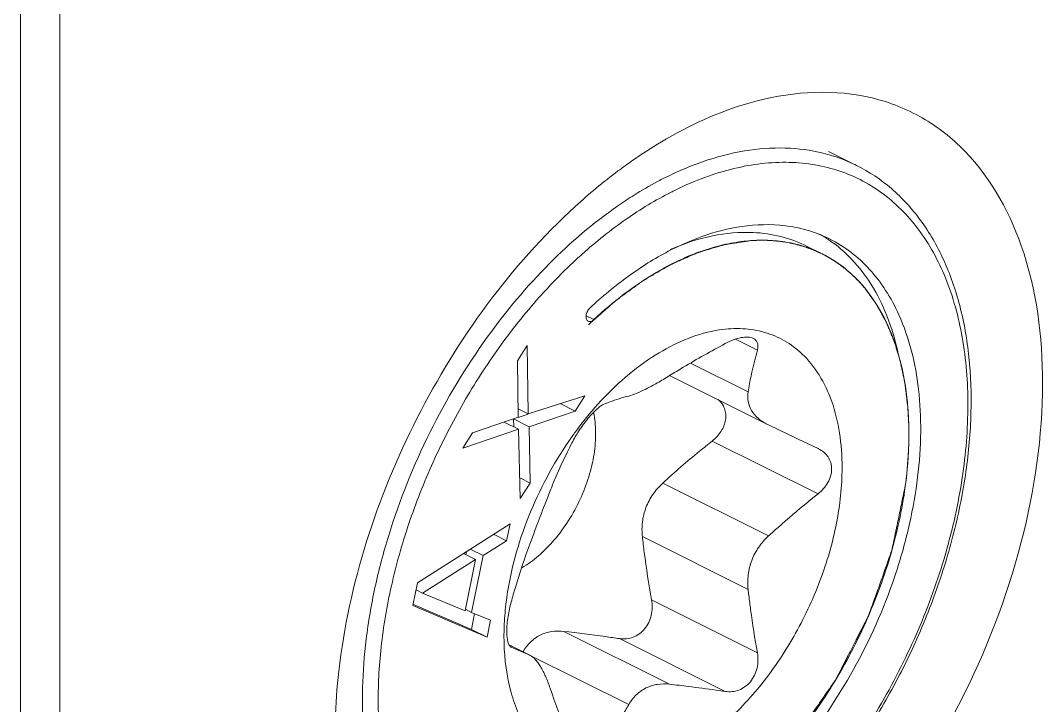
# Model space of a CAD drawing. Header units: millimetres. Extents: x 1177 to 4147, y 93 to 2194.
# Drawn here: x 3561.72 to 3568.16, y 776.01 to 780.33 of the extents above; entities that cross this region are included whole.
import ezdxf

# ---------------------------------------------------------------- set-up
doc = ezdxf.new("R2010")
doc.units = ezdxf.units.MM
doc.header["$LTSCALE"] = 0.1
doc.layers.get('0').update_dxf_attribs({"lineweight": 13})

# ---------------------------------------------------------------- blocks, each defined once
blk = doc.blocks.new('01')
for p, q in [((4016.8879, 674.7706), (4016.8879, 1166.673)), ((4017.2415, 678.2525), (4017.2415, 1164.9588)), ((4024.408, 695.8889), (4024.1544, 696.0157)), ((4023.9533, 695.1537), (4023.9508, 695.1545)), ((4023.9571, 695.164), (4024.0985, 695.0933)), ((4022.0452, 694.5017), (4021.9755, 694.5365)), ((4022.0108, 694.4691), (4021.9967, 694.4554)), ((4023.5157, 694.2262), (4023.3185, 694.3248)), ((4021.4458, 694.2681), (4021.3587, 694.1294)), ((4021.3587, 694.1294), (4021.4458, 694.2681)), ((4021.4458, 694.2681), (4021.4527, 693.6541)), ((4021.4527, 693.6541), (4021.4458, 694.2681)), ((4021.3587, 694.1294), (4021.3651, 693.6232)), ((4021.3651, 693.6232), (4021.3587, 694.1294)), ((4022.9134, 694.1107), (4023.4324, 693.8512)), ((4022.7261, 693.9986), (4023.6068, 693.5583)), ((4021.9638, 693.8165), (4021.4527, 693.6541)), ((4021.4527, 693.6541), (4021.9638, 693.8165)), ((4021.9638, 693.8165), (4021.8768, 693.6778)), ((4021.8768, 693.6778), (4021.9638, 693.8165)), ((4021.4527, 693.6541), (4021.3641, 693.6984)), ((4021.8768, 693.6778), (4021.4643, 693.5368)), ((4021.4643, 693.5368), (4021.8768, 693.6778)), ((4021.8768, 693.6778), (4021.741, 693.7457)), ((4021.3651, 693.6232), (4020.9526, 693.4822)), ((4020.9526, 693.4822), (4021.3651, 693.6232)), ((4021.3657, 693.5154), (4021.2374, 693.5796)), ((4021.4643, 693.5368), (4021.3229, 693.6075)), ((4021.3238, 693.5364), (4021.3229, 693.6075)), ((4021.3655, 693.622), (4021.4534, 693.6521)), ((4021.3657, 693.5154), (4020.8656, 693.3435)), ((4020.8656, 693.3435), (4021.3657, 693.5154)), ((4020.9526, 693.4822), (4020.8656, 693.3435)), ((4020.8656, 693.3435), (4020.9526, 693.4822)), ((4021.3657, 693.5154), (4021.3836, 692.8919)), ((4021.3836, 692.8919), (4021.3657, 693.5154)), ((4021.4643, 693.5368), (4021.4706, 693.0306)), ((4021.4706, 693.0306), (4021.4643, 693.5368)), ((4023.6068, 693.5583), (4023.6158, 693.5539)), ((4023.6158, 693.5539), (4023.8832, 693.4266)), ((4024.0614, 692.9336), (4023.1101, 693.4092)), ((4023.8832, 693.4266), (4024.0614, 693.3416)), ((4024.0614, 693.3416), (4024.0656, 693.3395)), ((4021.4706, 693.0306), (4021.3783, 693.0768)), ((4021.4706, 693.0306), (4021.3836, 692.8919)), ((4021.3836, 692.8919), (4021.4706, 693.0306)), ((4022.6645, 693.0299), (4023.6158, 692.5543)), ((4021.2916, 692.6642), (4020.4592, 692.1328)), ((4020.4592, 692.1328), (4021.2916, 692.6642)), ((4021.2916, 692.6642), (4021.2607, 692.5109)), ((4021.2607, 692.5109), (4021.2916, 692.6642)), ((4021.2607, 692.5109), (4021.1434, 692.5696)), ((4021.2607, 692.5109), (4021.0486, 692.3774)), ((4021.0486, 692.3774), (4021.2607, 692.5109)), ((4022.4812, 692.5493), (4023.4324, 692.0737)), ((4020.9796, 692.3414), (4020.8711, 692.3957)), ((4020.8943, 692.3841), (4020.9004, 692.4144)), ((4021.0486, 692.3774), (4020.933, 692.4352)), ((4021.0486, 692.3774), (4020.9456, 691.8666)), ((4020.9456, 691.8666), (4021.0486, 692.3774)), ((4020.5024, 692.0411), (4020.9796, 692.3414)), ((4020.5024, 692.0411), (4020.9796, 692.3414)), ((4020.9796, 692.3414), (4020.8869, 691.8817)), ((4020.9796, 692.3414), (4020.8869, 691.8817)), ((4020.4592, 692.1328), (4020.418, 691.9284)), ((4020.418, 691.9284), (4020.4592, 692.1328)), ((4020.5024, 692.0411), (4020.4463, 692.0691)), ((4020.8869, 691.8817), (4020.5024, 692.0411)), ((4020.8869, 691.8817), (4020.5024, 692.0411)), ((4021.0856, 691.6425), (4020.418, 691.9284)), ((4020.418, 691.9284), (4021.0856, 691.6425)), ((4020.4216, 691.937), (4020.9442, 691.7133)), ((4023.5157, 691.5032), (4022.5644, 691.9789)), ((4020.9456, 691.8666), (4020.8895, 691.8946)), ((4020.9442, 691.7133), (4020.9728, 691.8553)), ((4021.1165, 691.7958), (4020.9456, 691.8666)), ((4020.9456, 691.8666), (4021.1165, 691.7958)), ((4021.1165, 691.7958), (4021.0856, 691.6425)), ((4021.0856, 691.6425), (4021.1165, 691.7958)), ((4021.0856, 691.6425), (4020.9442, 691.7133)), ((4021.7743, 691.6961), (4022.7256, 691.2204)), ((4021.2833, 691.5735), (4021.4728, 691.4788)), ((4021.2834, 691.5734), (4021.4687, 691.4807)), ((4021.3018, 691.5538), (4021.3004, 691.5544)), ((4023.2272, 691.155), (4022.2759, 691.6306)), ((4021.4728, 691.4788), (4021.4687, 691.4807)), ((4021.4733, 691.4799), (4022.3589, 691.0371))]:
    blk.add_line(p, q)
for centre, radius, start, end in [((4025.0703, 692.0964), 4.6795, 125.91962, 126.8807), ((4024.9973, 692.1971), 4.5551, 124.97288, 125.91918), ((4025.3506, 691.7333), 5.1381, 126.9504, 132.51914), ((4024.3741, 692.4821), 3.7055, 122.04414, 124.78079), ((4024.1118, 692.9478), 3.0296, 116.56538, 116.93563), ((4023.4907, 694.2326), 1.1916, 55.91716, 60.6392), ((4024.5685, 691.5234), 3.3325, 144.93887, 145.53874), ((4027.6865, 688.1601), 5.99, 131.70938, 132.81259), ((4023.9851, 691.6189), 2.7498, 171.93049, 172.78946), ((4029.5672, 692.7293), 6.1697, 186.10007, 186.61048), ((4023.5438, 691.6497), 2.3072, 178.82337, 179.99663), ((4023.4663, 691.6497), 2.2297, 179.99586, 181.46265), ((4015.8845, 678.9437), 13.7245, 65.99091, 66.75163), ((4021.2967, 678.5466), 12.7541, 82.798, 83.56763)]:
    blk.add_arc(centre, radius, start, end)
for points, knots in [([(4023.451, 696.4535), (4023.7844, 696.5482), (4024.3171, 696.595), (4024.9549, 696.3675), (4025.5066, 695.9657), (4025.9853, 695.1239), (4026.0803, 694.3475), (4026.0803, 693.9303)], [0, 0, 0, 0, 0.241229, 0.353155, 0.465495, 0.709646, 1, 1, 1, 1]), ([(4022.3864, 695.9297), (4022.4727, 695.9901), (4022.8052, 696.2057), (4023.1709, 696.374), (4023.451, 696.4535)], [0, 0, 0, 0, 0.265752, 1, 1, 1, 1]), ([(4024.1493, 695.9886), (4024.039, 696.0196), (4023.8043, 696.0569), (4023.4381, 696.0375), (4023.0585, 695.9457), (4022.8103, 695.8416), (4022.6862, 695.7796)], [0, 0, 0, 0, 0.227684, 0.467586, 0.724216, 1, 1, 1, 1]), ([(4024.4079, 695.8889), (4024.3873, 695.8992), (4024.3036, 695.9386), (4024.2162, 695.9699), (4024.1493, 695.9886)], [0, 0, 0, 0, 0.249254, 1, 1, 1, 1]), ([(4024.408, 695.8889), (4024.52, 695.8329), (4024.7342, 695.6896), (4024.9995, 695.3979), (4025.2056, 695.0383), (4025.3495, 694.6211), (4025.43, 694.1563), (4025.4467, 693.654), (4025.3999, 693.125), (4025.2911, 692.5809), (4025.1229, 692.0337), (4024.8992, 691.496), (4024.6253, 690.9798), (4024.3072, 690.497), (4023.9522, 690.0586), (4023.568, 689.6744), (4023.1632, 689.3534), (4022.8757, 689.1807), (4022.7309, 689.1083)], [0, 0, 0, 0, 0.046374, 0.094191, 0.144678, 0.198693, 0.256662, 0.318598, 0.384166, 0.452757, 0.523561, 0.595631, 0.66795, 0.739486, 0.809251, 0.876361, 0.940103, 1, 1, 1, 1]), ([(4022.7569, 689.1624), (4022.9384, 689.2532), (4023.2982, 689.4803), (4023.7923, 689.9156), (4024.2472, 690.4442), (4024.646, 691.0464), (4024.9739, 691.6997), (4025.2187, 692.3797), (4025.3711, 693.0611), (4025.4253, 693.7187), (4025.3789, 694.3286), (4025.2326, 694.8688), (4025.0243, 695.2526), (4024.8124, 695.4977), (4024.6364, 695.6481), (4024.4418, 695.7669), (4024.2308, 695.853), (4024.0055, 695.9053), (4023.6831, 695.93), (4023.2518, 695.8695), (4022.9219, 695.7401), (4022.7569, 695.6576)], [0, 0, 0, 0, 0.063265, 0.131823, 0.204585, 0.280032, 0.356417, 0.431911, 0.504761, 0.573445, 0.636852, 0.694489, 0.746724, 0.771287, 0.795134, 0.818602, 0.84206, 0.865879, 0.890399, 0.942508, 1, 1, 1, 1]), ([(4022.6862, 695.7796), (4022.6628, 695.7679), (4022.5683, 695.7191), (4022.4761, 695.6656), (4022.408, 695.623)], [0, 0, 0, 0, 0.245343, 1, 1, 1, 1]), ([(4022.7394, 695.6488), (4022.5988, 695.5774), (4022.3193, 695.4072), (4022.0642, 695.2027), (4021.9389, 695.0902)], [0, 0, 0, 0, 0.483613, 1, 1, 1, 1]), ([(4019.7509, 691.3363), (4019.8412, 692.1267), (4020.3417, 693.6703), (4021.2935, 694.9857), (4021.878, 695.5204)], [0, 0, 0, 0, 0.501063, 1, 1, 1, 1]), ([(4022.2603, 695.5256), (4022.0394, 695.3723), (4021.6137, 695.0067), (4021.2546, 694.5771), (4021.086, 694.3427)], [0, 0, 0, 0, 0.482181, 1, 1, 1, 1]), ([(4023.4239, 695.3463), (4023.177, 695.3178), (4022.7998, 695.1836), (4022.3435, 694.8958), (4022.1193, 694.7089), (4022.0096, 694.6062)], [0, 0, 0, 0, 0.460924, 0.721374, 1, 1, 1, 1]), ([(4024.1656, 695.2274), (4024.1108, 695.2548), (4023.9958, 695.3015), (4023.7485, 695.3599), (4023.5531, 695.3612), (4023.4239, 695.3463)], [0, 0, 0, 0, 0.241753, 0.487086, 1, 1, 1, 1]), ([(4022.7308, 695.1326), (4022.8532, 695.1856), (4023.0974, 695.2667), (4023.3547, 695.291), (4023.4766, 695.2857)], [0, 0, 0, 0, 0.522319, 1, 1, 1, 1]), ([(4023.4766, 695.2857), (4023.5607, 695.2819), (4023.7266, 695.2587), (4023.8838, 695.2006), (4023.9571, 695.164)], [0, 0, 0, 0, 0.507045, 1, 1, 1, 1]), ([(4024.7882, 694.5448), (4024.7539, 694.621), (4024.6767, 694.7652), (4024.5312, 694.9564), (4024.3612, 695.1135), (4024.2324, 695.1941), (4024.1656, 695.2274)], [0, 0, 0, 0, 0.266209, 0.519043, 0.762109, 1, 1, 1, 1]), ([(4023.4539, 695.2123), (4023.4392, 695.2101), (4023.4098, 695.2057), (4023.3731, 695.2001), (4023.3438, 695.1956), (4023.3218, 695.1923), (4023.2997, 695.189), (4023.2777, 695.1856), (4023.2594, 695.1829), (4023.2465, 695.1809), (4023.2392, 695.1798), (4023.2337, 695.179), (4023.2282, 695.1781), (4023.224, 695.1775), (4023.2213, 695.1771), (4023.2201, 695.1769), (4023.2192, 695.1768), (4023.2183, 695.1765), (4023.2166, 695.176), (4023.2143, 695.1753), (4023.2105, 695.1742), (4023.2058, 695.1728), (4023.1983, 695.1705), (4023.1889, 695.1677), (4023.1776, 695.1643), (4023.1625, 695.1598), (4023.1437, 695.1542), (4023.1211, 695.1474), (4023.0909, 695.1383), (4023.0608, 695.1293), (4023.0344, 695.1214), (4023.0194, 695.1169), (4023.0081, 695.1135), (4022.9987, 695.1107), (4022.9911, 695.1084), (4022.9864, 695.107), (4022.9827, 695.1059), (4022.9803, 695.1052), (4022.9787, 695.1047), (4022.9777, 695.1044), (4022.9768, 695.1039), (4022.9756, 695.1034), (4022.9727, 695.1021), (4022.9684, 695.1003), (4022.9627, 695.0977), (4022.957, 695.0952), (4022.9494, 695.0918), (4022.936, 695.0859), (4022.917, 695.0775), (4022.8941, 695.0673), (4022.8712, 695.0572), (4022.8484, 695.0471), (4022.8255, 695.037), (4022.8064, 695.0285), (4022.7912, 695.0218), (4022.7797, 695.0167), (4022.7683, 695.0117), (4022.7588, 695.0075), (4022.7512, 695.0041), (4022.7464, 695.002), (4022.7426, 695.0003), (4022.7397, 694.999), (4022.7373, 694.998), (4022.7354, 694.9971), (4022.734, 694.9965), (4022.7326, 694.9956), (4022.7307, 694.9945), (4022.7283, 694.9931), (4022.7254, 694.9915), (4022.7216, 694.9893), (4022.7169, 694.9865), (4022.7093, 694.982), (4022.6997, 694.9765), (4022.6883, 694.9698), (4022.6769, 694.9631), (4022.6617, 694.9542), (4022.6426, 694.9431), (4022.6198, 694.9298), (4022.5969, 694.9165), (4022.5741, 694.9031), (4022.5513, 694.8898), (4022.5322, 694.8787), (4022.5189, 694.8709), (4022.5113, 694.8664), (4022.5056, 694.8631), (4022.4999, 694.8598), (4022.4956, 694.8573), (4022.4927, 694.8556), (4022.4915, 694.8549), (4022.4906, 694.8544), (4022.4896, 694.8537), (4022.488, 694.8525), (4022.4857, 694.8508), (4022.4819, 694.8481), (4022.4772, 694.8447), (4022.4697, 694.8392), (4022.4603, 694.8324), (4022.4491, 694.8242), (4022.4341, 694.8133), (4022.4078, 694.7942), (4022.3703, 694.7669), (4022.3328, 694.7396), (4022.3065, 694.7205), (4022.2915, 694.7096), (4022.2802, 694.7014), (4022.2709, 694.6946), (4022.2634, 694.6891), (4022.2587, 694.6857), (4022.2549, 694.683), (4022.2526, 694.6813), (4022.2509, 694.6801), (4022.25, 694.6794), (4022.2491, 694.6785), (4022.2479, 694.6775), (4022.2451, 694.675), (4022.2409, 694.6713), (4022.2353, 694.6664), (4022.2297, 694.6615), (4022.2222, 694.6549), (4022.2091, 694.6434), (4022.1904, 694.6269), (4022.1679, 694.6072), (4022.1455, 694.5875), (4022.123, 694.5677), (4022.0931, 694.5414), (4022.0557, 694.5085), (4022.0258, 694.4822), (4022.0108, 694.4691)], [0, 0, 0, 0, 0.03125, 0.0625, 0.078125, 0.09375, 0.109375, 0.125, 0.140625, 0.148438, 0.152344, 0.15625, 0.160156, 0.164062, 0.165039, 0.166016, 0.166504, 0.166992, 0.167969, 0.169922, 0.171875, 0.175781, 0.179688, 0.1875, 0.195312, 0.203125, 0.21875, 0.234375, 0.25, 0.28125, 0.296875, 0.304688, 0.3125, 0.320312, 0.324219, 0.328125, 0.330078, 0.332031, 0.333008, 0.333496, 0.333984, 0.334961, 0.335938, 0.339844, 0.34375, 0.347656, 0.351562, 0.359375, 0.375, 0.390625, 0.40625, 0.421875, 0.4375, 0.453125, 0.460938, 0.46875, 0.476562, 0.484375, 0.488281, 0.492188, 0.494141, 0.496094, 0.498047, 0.499023, 0.5, 0.500977, 0.501953, 0.503906, 0.505859, 0.507812, 0.511719, 0.515625, 0.523438, 0.53125, 0.539062, 0.546875, 0.5625, 0.578125, 0.59375, 0.609375, 0.625, 0.640625, 0.648438, 0.652344, 0.65625, 0.660156, 0.664062, 0.665039, 0.666016, 0.666504, 0.666992, 0.667969, 0.669922, 0.671875, 0.675781, 0.679688, 0.6875, 0.695312, 0.703125, 0.71875, 0.75, 0.78125, 0.796875, 0.804688, 0.8125, 0.820312, 0.824219, 0.828125, 0.830078, 0.832031, 0.833008, 0.833496, 0.833984, 0.834961, 0.835938, 0.839844, 0.84375, 0.847656, 0.851562, 0.859375, 0.875, 0.890625, 0.90625, 0.921875, 0.9375, 0.96875, 1, 1, 1, 1]), ([(4023.5268, 695.2159), (4023.4669, 695.2145), (4023.3445, 695.2038), (4023.0235, 695.1377), (4022.671, 694.9794), (4022.3094, 694.7338), (4022.1322, 694.5831), (4022.0452, 694.5017)], [0, 0, 0, 0, 0.107146, 0.218951, 0.585105, 0.786968, 1, 1, 1, 1]), ([(4023.519, 695.2157), (4023.5182, 695.2157), (4023.5169, 695.2156), (4023.5151, 695.2156), (4023.514, 695.2155), (4023.5132, 695.2155), (4023.5126, 695.2155), (4023.5123, 695.2155), (4023.512, 695.2155), (4023.5115, 695.2154), (4023.511, 695.2154), (4023.5102, 695.2154), (4023.5091, 695.2153), (4023.5073, 695.2153), (4023.5052, 695.2152), (4023.503, 695.2151), (4023.5013, 695.215), (4023.5002, 695.215), (4023.4993, 695.215), (4023.4988, 695.215), (4023.4983, 695.2149), (4023.4981, 695.2149), (4023.4977, 695.2149), (4023.4972, 695.2149), (4023.4963, 695.2148), (4023.4952, 695.2148), (4023.4941, 695.2147), (4023.4933, 695.2147), (4023.4926, 695.2147), (4023.4921, 695.2147), (4023.4917, 695.2146), (4023.4915, 695.2146), (4023.4913, 695.2146), (4023.491, 695.2146), (4023.4905, 695.2146), (4023.4898, 695.2145), (4023.4887, 695.2145), (4023.4874, 695.2144), (4023.4857, 695.2143), (4023.4835, 695.2142), (4023.4813, 695.2141), (4023.4796, 695.214), (4023.4785, 695.2139), (4023.4777, 695.2139), (4023.4773, 695.2139), (4023.4771, 695.2139), (4023.4768, 695.2138), (4023.4764, 695.2138), (4023.4759, 695.2138), (4023.475, 695.2137), (4023.4739, 695.2137), (4023.4728, 695.2136), (4023.4719, 695.2136), (4023.4714, 695.2135), (4023.471, 695.2135), (4023.4707, 695.2135), (4023.4705, 695.2135), (4023.4704, 695.2135), (4023.4701, 695.2134), (4023.4698, 695.2134), (4023.469, 695.2134), (4023.4678, 695.2133), (4023.4663, 695.2132), (4023.4647, 695.2131), (4023.4627, 695.2129), (4023.4591, 695.2127), (4023.456, 695.2125), (4023.4539, 695.2123)], [0, 0, 0, 0, 0.0625, 0.09375, 0.125, 0.140625, 0.15625, 0.164062, 0.167969, 0.171875, 0.179688, 0.1875, 0.203125, 0.21875, 0.25, 0.28125, 0.296875, 0.3125, 0.320312, 0.328125, 0.332031, 0.335938, 0.34375, 0.359375, 0.375, 0.40625, 0.4375, 0.453125, 0.46875, 0.484375, 0.492188, 0.496094, 0.5, 0.503906, 0.507812, 0.515625, 0.53125, 0.546875, 0.5625, 0.59375, 0.625, 0.640625, 0.65625, 0.664062, 0.667969, 0.671875, 0.679688, 0.6875, 0.703125, 0.71875, 0.75, 0.78125, 0.796875, 0.8125, 0.820312, 0.828125, 0.832031, 0.833984, 0.835938, 0.839844, 0.84375, 0.859375, 0.875, 0.890625, 0.90625, 0.9375, 1, 1, 1, 1]), ([(4023.9508, 695.1545), (4023.943, 695.1568), (4023.9314, 695.1604), (4023.9179, 695.1645), (4023.9101, 695.1668), (4023.9043, 695.1686), (4023.8985, 695.1703), (4023.8942, 695.1716), (4023.8913, 695.1725), (4023.8898, 695.173), (4023.8883, 695.1734), (4023.8861, 695.1739), (4023.8834, 695.1746), (4023.8791, 695.1756), (4023.8736, 695.1769), (4023.8649, 695.179), (4023.854, 695.1816), (4023.8409, 695.1848), (4023.8311, 695.1871), (4023.8246, 695.1887), (4023.8219, 695.1893), (4023.8197, 695.1899), (4023.8175, 695.1903), (4023.8136, 695.191), (4023.808, 695.192), (4023.7947, 695.1943), (4023.7791, 695.1971), (4023.7635, 695.1999), (4023.7557, 695.2013), (4023.7512, 695.202), (4023.7479, 695.2027), (4023.7445, 695.203), (4023.7399, 695.2036), (4023.7342, 695.2042), (4023.7274, 695.205), (4023.7183, 695.2061), (4023.707, 695.2074), (4023.6956, 695.2088), (4023.6865, 695.2099), (4023.6808, 695.2105), (4023.6769, 695.211), (4023.6746, 695.2112), (4023.6723, 695.2113), (4023.6694, 695.2115), (4023.6624, 695.2119), (4023.652, 695.2126), (4023.6381, 695.2134), (4023.6265, 695.2141), (4023.6173, 695.2146), (4023.6115, 695.215), (4023.6069, 695.2152), (4023.604, 695.2154), (4023.6019, 695.2155), (4023.6008, 695.2156), (4023.5995, 695.2156), (4023.5979, 695.2156), (4023.594, 695.2156), (4023.5882, 695.2156), (4023.5806, 695.2156), (4023.5729, 695.2156), (4023.5626, 695.2156), (4023.5447, 695.2156), (4023.5293, 695.2157), (4023.519, 695.2157)], [0, 0, 0, 0, 0.0625, 0.09375, 0.109375, 0.125, 0.140625, 0.15625, 0.160156, 0.164062, 0.167969, 0.171875, 0.179688, 0.1875, 0.203125, 0.21875, 0.25, 0.28125, 0.3125, 0.320312, 0.328125, 0.332031, 0.335938, 0.34375, 0.359375, 0.375, 0.4375, 0.46875, 0.484375, 0.492188, 0.5, 0.507812, 0.515625, 0.53125, 0.546875, 0.5625, 0.59375, 0.625, 0.640625, 0.65625, 0.664062, 0.667969, 0.671875, 0.679688, 0.6875, 0.71875, 0.75, 0.78125, 0.796875, 0.8125, 0.820312, 0.828125, 0.832031, 0.833984, 0.835938, 0.839844, 0.84375, 0.859375, 0.875, 0.890625, 0.90625, 0.9375, 1, 1, 1, 1]), ([(4024.0985, 695.0933), (4024.0124, 695.1364), (4023.8245, 695.2015), (4023.6268, 695.2182), (4023.5268, 695.2159)], [0, 0, 0, 0, 0.490458, 1, 1, 1, 1]), ([(4024.0997, 695.0927), (4024.0939, 695.0955), (4024.0867, 695.099), (4024.0781, 695.1032), (4024.0723, 695.1059), (4024.065, 695.1093), (4024.0577, 695.1126), (4024.0519, 695.1153), (4024.046, 695.1178), (4024.0401, 695.1204), (4024.0342, 695.1229), (4024.0298, 695.1249), (4024.0253, 695.1266), (4024.0193, 695.1291), (4024.0134, 695.1315), (4024.0074, 695.1339), (4024.0029, 695.1356), (4023.9984, 695.1373), (4023.9939, 695.139), (4023.9894, 695.1408), (4023.986, 695.142), (4023.9838, 695.1429), (4023.9828, 695.1432), (4023.9821, 695.1435), (4023.9812, 695.1438), (4023.9796, 695.1444), (4023.9774, 695.1452), (4023.9738, 695.1464), (4023.9694, 695.148), (4023.9622, 695.1505), (4023.9568, 695.1524), (4023.9533, 695.1537)], [0, 0, 0, 0, 0.125, 0.15625, 0.1875, 0.25, 0.3125, 0.34375, 0.375, 0.4375, 0.46875, 0.5, 0.53125, 0.5625, 0.625, 0.65625, 0.6875, 0.71875, 0.75, 0.78125, 0.8125, 0.820312, 0.828125, 0.832031, 0.835938, 0.84375, 0.859375, 0.875, 0.90625, 0.9375, 1, 1, 1, 1]), ([(4024.5394, 694.8174), (4024.489, 694.8978), (4024.3759, 695.0468), (4024.2336, 695.1687), (4024.1585, 695.2196)], [0, 0, 0, 0, 0.511265, 1, 1, 1, 1]), ([(4021.9389, 695.0902), (4021.9057, 695.0604), (4021.7721, 694.9369), (4021.6456, 694.8057), (4021.5543, 694.7031)], [0, 0, 0, 0, 0.245479, 1, 1, 1, 1]), ([(4024.5215, 694.7342), (4024.4648, 694.8101), (4024.3372, 694.9481), (4024.1804, 695.0524), (4024.0985, 695.0933)], [0, 0, 0, 0, 0.508673, 1, 1, 1, 1]), ([(4024.4805, 694.7864), (4024.4738, 694.7939), (4024.4638, 694.8052), (4024.4521, 694.8185), (4024.4455, 694.826), (4024.4405, 694.8317), (4024.4355, 694.8373), (4024.4317, 694.8416), (4024.4292, 694.8444), (4024.428, 694.8458), (4024.4267, 694.8473), (4024.4248, 694.8492), (4024.4224, 694.8515), (4024.4186, 694.8553), (4024.4138, 694.86), (4024.4062, 694.8676), (4024.3966, 694.8771), (4024.3871, 694.8866), (4024.3795, 694.8942), (4024.3747, 694.8989), (4024.3709, 694.9027), (4024.3685, 694.905), (4024.3668, 694.9067), (4024.3659, 694.9076), (4024.365, 694.9084), (4024.3638, 694.9094), (4024.361, 694.9118), (4024.3569, 694.9154), (4024.3513, 694.9203), (4024.3457, 694.9251), (4024.3383, 694.9315), (4024.3309, 694.9379), (4024.3235, 694.9444), (4024.318, 694.9492), (4024.3133, 694.9532), (4024.3101, 694.956), (4024.3082, 694.9576), (4024.3069, 694.9588), (4024.3052, 694.96), (4024.3032, 694.9616), (4024.2995, 694.9644), (4024.2942, 694.9683), (4024.2879, 694.9731), (4024.2795, 694.9794), (4024.2711, 694.9857), (4024.2627, 694.992), (4024.2564, 694.9968), (4024.2501, 695.0015), (4024.2453, 695.0051), (4024.2422, 695.0075), (4024.2409, 695.0085), (4024.2398, 695.0093), (4024.2388, 695.01), (4024.237, 695.0111), (4024.2345, 695.0127), (4024.2304, 695.0154), (4024.2254, 695.0186), (4024.2173, 695.0239), (4024.2071, 695.0305), (4024.197, 695.037), (4024.1889, 695.0423), (4024.1838, 695.0455), (4024.1798, 695.0482), (4024.1772, 695.0498), (4024.1755, 695.051), (4024.1744, 695.0516), (4024.1732, 695.0523), (4024.1718, 695.0531), (4024.1683, 695.055), (4024.163, 695.0579), (4024.156, 695.0618), (4024.1489, 695.0656), (4024.1396, 695.0708), (4024.1231, 695.0798), (4024.1091, 695.0875), (4024.0997, 695.0927)], [0, 0, 0, 0, 0.0625, 0.09375, 0.109375, 0.125, 0.140625, 0.15625, 0.160156, 0.164062, 0.167969, 0.171875, 0.179688, 0.1875, 0.203125, 0.21875, 0.25, 0.28125, 0.296875, 0.3125, 0.320312, 0.328125, 0.332031, 0.333984, 0.335938, 0.339844, 0.34375, 0.359375, 0.375, 0.390625, 0.40625, 0.4375, 0.453125, 0.46875, 0.484375, 0.492188, 0.496094, 0.5, 0.503906, 0.507812, 0.515625, 0.53125, 0.546875, 0.5625, 0.59375, 0.609375, 0.625, 0.640625, 0.65625, 0.660156, 0.664062, 0.666016, 0.667969, 0.671875, 0.679688, 0.6875, 0.703125, 0.71875, 0.75, 0.78125, 0.796875, 0.8125, 0.820312, 0.828125, 0.832031, 0.833984, 0.835938, 0.839844, 0.84375, 0.859375, 0.875, 0.890625, 0.90625, 0.9375, 1, 1, 1, 1]), ([(4024.8684, 693.7158), (4024.8651, 693.7422), (4024.8603, 693.7819), (4024.8546, 693.8281), (4024.8514, 693.8546), (4024.849, 693.8744), (4024.847, 693.8909), (4024.8454, 693.9042), (4024.8444, 693.9124), (4024.8435, 693.919), (4024.843, 693.9232), (4024.8427, 693.9261), (4024.8425, 693.9277), (4024.8421, 693.9292), (4024.8417, 693.9312), (4024.8407, 693.9359), (4024.8393, 693.9429), (4024.8373, 693.9523), (4024.8354, 693.9617), (4024.8328, 693.9742), (4024.8282, 693.996), (4024.8217, 694.0273), (4024.8152, 694.0585), (4024.8106, 694.0804), (4024.808, 694.0929), (4024.806, 694.1023), (4024.8041, 694.1117), (4024.8026, 694.1187), (4024.8017, 694.1234), (4024.8012, 694.1253), (4024.8009, 694.1269), (4024.8005, 694.1284), (4024.7997, 694.1309), (4024.7986, 694.1346), (4024.7968, 694.1404), (4024.7946, 694.1477), (4024.791, 694.1594), (4024.7865, 694.174), (4024.7812, 694.1915), (4024.7758, 694.209), (4024.7704, 694.2266), (4024.765, 694.2441), (4024.7597, 694.2616), (4024.7552, 694.2762), (4024.7516, 694.2879), (4024.7494, 694.2952), (4024.7476, 694.301), (4024.7463, 694.3054), (4024.7451, 694.3091), (4024.7444, 694.3116), (4024.7439, 694.3131), (4024.7436, 694.3142), (4024.7431, 694.3152), (4024.7426, 694.3165), (4024.7416, 694.3189), (4024.7402, 694.3223), (4024.7385, 694.3263), (4024.7362, 694.3317), (4024.7334, 694.3384), (4024.7289, 694.3492), (4024.7232, 694.3627), (4024.7164, 694.3788), (4024.7097, 694.395), (4024.7029, 694.4112), (4024.6961, 694.4273), (4024.6893, 694.4435), (4024.6836, 694.457), (4024.6791, 694.4677), (4024.6763, 694.4745), (4024.674, 694.4799), (4024.6726, 694.4832), (4024.6716, 694.4856), (4024.671, 694.4869), (4024.6703, 694.4881), (4024.6695, 694.4896), (4024.6675, 694.4933), (4024.6644, 694.4988), (4024.6603, 694.5062), (4024.6563, 694.5135), (4024.6508, 694.5233), (4024.6413, 694.5404), (4024.6277, 694.5649), (4024.6141, 694.5894), (4024.6046, 694.6065), (4024.5992, 694.6163), (4024.5951, 694.6236), (4024.591, 694.631), (4024.588, 694.6365), (4024.586, 694.6401), (4024.5851, 694.6417), (4024.5844, 694.6429), (4024.5837, 694.644), (4024.5822, 694.646), (4024.5802, 694.6488), (4024.577, 694.6533), (4024.5729, 694.6589), (4024.5664, 694.6678), (4024.5583, 694.679), (4024.5486, 694.6924), (4024.5356, 694.7103), (4024.5194, 694.7327), (4024.4999, 694.7595), (4024.487, 694.7774), (4024.4805, 694.7864)], [0, 0, 0, 0, 0.0625, 0.09375, 0.109375, 0.125, 0.140625, 0.148438, 0.15625, 0.160156, 0.164062, 0.166016, 0.166992, 0.167969, 0.169922, 0.171875, 0.179688, 0.1875, 0.195312, 0.203125, 0.21875, 0.25, 0.28125, 0.296875, 0.304688, 0.3125, 0.320312, 0.328125, 0.330078, 0.332031, 0.333008, 0.333984, 0.335938, 0.339844, 0.34375, 0.351562, 0.359375, 0.375, 0.390625, 0.40625, 0.421875, 0.4375, 0.453125, 0.46875, 0.476562, 0.484375, 0.488281, 0.492188, 0.496094, 0.498047, 0.499023, 0.5, 0.500977, 0.501953, 0.503906, 0.507812, 0.511719, 0.515625, 0.523438, 0.53125, 0.546875, 0.5625, 0.578125, 0.59375, 0.609375, 0.625, 0.640625, 0.648438, 0.65625, 0.660156, 0.664062, 0.666016, 0.666992, 0.667969, 0.669922, 0.671875, 0.679688, 0.6875, 0.695312, 0.703125, 0.71875, 0.75, 0.78125, 0.796875, 0.804688, 0.8125, 0.820312, 0.828125, 0.830078, 0.832031, 0.833008, 0.833984, 0.835938, 0.839844, 0.84375, 0.851562, 0.859375, 0.875, 0.890625, 0.90625, 0.9375, 0.96875, 1, 1, 1, 1]), ([(4024.779, 694.2111), (4024.7545, 694.3214), (4024.6921, 694.5314), (4024.5951, 694.7283), (4024.5394, 694.8174)], [0, 0, 0, 0, 0.518165, 1, 1, 1, 1]), ([(4021.5543, 694.7031), (4021.4262, 694.5592), (4021.1825, 694.2531), (4020.8632, 693.756), (4020.5913, 693.225), (4020.3738, 692.6736), (4020.2161, 692.1156), (4020.1221, 691.5647), (4020.0943, 691.0348), (4020.1214, 690.6918), (4020.1474, 690.5282)], [0, 0, 0, 0, 0.127491, 0.258267, 0.390299, 0.521487, 0.64978, 0.77329, 0.890419, 1, 1, 1, 1]), ([(4024.8724, 693.2755), (4024.8808, 693.418), (4024.8801, 693.6942), (4024.8215, 694.0887), (4024.7064, 694.439), (4024.5889, 694.6443), (4024.5215, 694.7342)], [0, 0, 0, 0, 0.280138, 0.540178, 0.77953, 1, 1, 1, 1]), ([(4021.9939, 694.4869), (4021.9902, 694.4887), (4021.9833, 694.4944), (4021.9768, 694.5068), (4021.9739, 694.5221), (4021.975, 694.546), (4021.9851, 694.5763), (4022.0003, 694.5975), (4022.0096, 694.6062)], [0, 0, 0, 0, 0.090733, 0.190686, 0.30483, 0.433321, 0.717316, 1, 1, 1, 1]), ([(4022.0452, 694.5017), (4022.0411, 694.4979), (4022.0328, 694.4913), (4022.0192, 694.4849), (4022.0058, 694.483), (4021.9974, 694.4851), (4021.9939, 694.4869)], [0, 0, 0, 0, 0.295131, 0.558322, 0.789306, 1, 1, 1, 1]), ([(4022.0464, 689.4693), (4022.1518, 689.4785), (4022.369, 689.52), (4022.6906, 689.6405), (4023.0127, 689.8184), (4023.329, 690.0498), (4023.6333, 690.3299), (4024.0193, 690.7661), (4024.4317, 691.3931), (4024.7307, 692.0848), (4024.8894, 692.6564), (4024.9634, 693.0766), (4024.9917, 693.4834), (4024.9687, 693.9782), (4024.8829, 694.3344), (4024.7882, 694.5448)], [0, 0, 0, 0, 0.049411, 0.10258, 0.159713, 0.220696, 0.28513, 0.352417, 0.492284, 0.633465, 0.702331, 0.76887, 0.832367, 0.892274, 1, 1, 1, 1]), ([(4022.1084, 693.7698), (4022.1883, 693.856), (4022.3535, 694.0137), (4022.6942, 694.2596), (4022.9825, 694.38), (4023.1729, 694.4089)], [0, 0, 0, 0, 0.279855, 0.541423, 1, 1, 1, 1]), ([(4023.1729, 694.4089), (4023.2424, 694.4194), (4023.38, 694.4275), (4023.5807, 694.395), (4023.7635, 694.3179), (4023.8688, 694.239), (4023.9163, 694.1941)], [0, 0, 0, 0, 0.263216, 0.512472, 0.755201, 1, 1, 1, 1]), ([(4021.086, 694.3427), (4020.8915, 694.0724), (4020.5475, 693.4986), (4020.237, 692.7272), (4020.0707, 692.0961), (4019.9672, 691.4925), (4019.9526, 691.0385), (4019.9784, 690.7467)], [0, 0, 0, 0, 0.260591, 0.521022, 0.64786, 0.770696, 1, 1, 1, 1]), ([(4023.2272, 694.286), (4023.2505, 694.2984), (4023.2965, 694.3199), (4023.3651, 694.3409), (4023.4268, 694.3475), (4023.4646, 694.34), (4023.4794, 694.3325)], [0, 0, 0, 0, 0.300242, 0.57566, 0.811056, 1, 1, 1, 1]), ([(4023.4794, 694.3325), (4023.4883, 694.3281), (4023.5044, 694.3164), (4023.5191, 694.29), (4023.5226, 694.2586), (4023.5188, 694.2372), (4023.5157, 694.2262)], [0, 0, 0, 0, 0.241904, 0.472848, 0.720057, 1, 1, 1, 1]), ([(4022.7256, 693.9976), (4022.7662, 694.0231), (4022.9308, 694.1237), (4023.0994, 694.2177), (4023.2272, 694.286)], [0, 0, 0, 0, 0.248883, 1, 1, 1, 1]), ([(4023.5157, 694.2262), (4023.5072, 694.1961), (4023.4739, 694.0724), (4023.4472, 693.9468), (4023.4324, 693.8512)], [0, 0, 0, 0, 0.244334, 1, 1, 1, 1]), ([(4023.9163, 694.1941), (4023.9756, 694.1381), (4024.0828, 694.0037), (4024.1956, 693.7603), (4024.2634, 693.477), (4024.2772, 693.2751), (4024.2772, 693.1701)], [0, 0, 0, 0, 0.219653, 0.457363, 0.717236, 1, 1, 1, 1]), ([(4022.3589, 693.8142), (4022.382, 693.8201), (4022.4345, 693.8393), (4022.5198, 693.8793), (4022.6195, 693.933), (4022.6893, 693.9748), (4022.7256, 693.9976)], [0, 0, 0, 0, 0.174041, 0.406426, 0.687634, 1, 1, 1, 1]), ([(4023.4324, 693.8512), (4023.428, 693.8226), (4023.4273, 693.7637), (4023.459, 693.6791), (4023.5216, 693.6082), (4023.5766, 693.5734), (4023.6068, 693.5583)], [0, 0, 0, 0, 0.237288, 0.472424, 0.723454, 1, 1, 1, 1]), ([(4026.0803, 693.9303), (4026.0803, 693.4497), (4025.9328, 692.4507), (4025.3842, 691.03), (4024.5583, 689.7553), (4023.8381, 689.0549), (4023.4507, 688.7776)], [0, 0, 0, 0, 0.241612, 0.501416, 0.760461, 1, 1, 1, 1]), ([(4021.8407, 693.4378), (4021.8615, 693.4674), (4021.9451, 693.5824), (4022.0362, 693.692), (4022.1084, 693.7698)], [0, 0, 0, 0, 0.253987, 1, 1, 1, 1]), ([(4022.1359, 693.7403), (4022.1529, 693.7473), (4022.2258, 693.776), (4022.3007, 693.7996), (4022.3589, 693.8142)], [0, 0, 0, 0, 0.234293, 1, 1, 1, 1]), ([(4023.163, 693.783), (4023.1755, 693.7721), (4023.1982, 693.7475), (4023.2218, 693.7028), (4023.233, 693.6525), (4023.2306, 693.5805), (4023.1942, 693.4907), (4023.1409, 693.4337), (4023.1101, 693.4092)], [0, 0, 0, 0, 0.115359, 0.230174, 0.347259, 0.468733, 0.726294, 1, 1, 1, 1]), ([(4022.0424, 693.6663), (4022.0547, 693.6077), (4022.0666, 693.482), (4022.0508, 693.2868), (4022.0031, 693.0841), (4021.9256, 692.883), (4021.822, 692.6924), (4021.6968, 692.5209), (4021.5556, 692.3761), (4021.45, 692.2982), (4021.3961, 692.2664)], [0, 0, 0, 0, 0.110522, 0.231343, 0.360129, 0.493602, 0.627992, 0.759438, 0.884363, 1, 1, 1, 1]), ([(4021.8474, 693.3921), (4021.8664, 693.4293), (4021.9111, 693.5049), (4021.9754, 693.5931), (4022.0319, 693.6574), (4022.0706, 693.6955), (4022.1044, 693.7231), (4022.1261, 693.7363), (4022.1359, 693.7403)], [0, 0, 0, 0, 0.273641, 0.574888, 0.714236, 0.83469, 0.930719, 1, 1, 1, 1]), ([(4024.8769, 693.3788), (4024.877, 693.3857), (4024.8773, 693.3994), (4024.8777, 693.4166), (4024.8779, 693.4286), (4024.878, 693.4355), (4024.878, 693.4457), (4024.8781, 693.461), (4024.8781, 693.4763), (4024.8782, 693.4866), (4024.8781, 693.4933), (4024.878, 693.5018), (4024.8778, 693.5119), (4024.8777, 693.5203), (4024.8776, 693.5271), (4024.8776, 693.5313), (4024.8775, 693.5347), (4024.8775, 693.5372), (4024.8774, 693.5393), (4024.8774, 693.541), (4024.8774, 693.5422), (4024.8773, 693.5438), (4024.8773, 693.5457), (4024.8772, 693.5481), (4024.8771, 693.5511), (4024.877, 693.555), (4024.8768, 693.5598), (4024.8766, 693.5676), (4024.8763, 693.5754), (4024.876, 693.5832), (4024.8758, 693.5891), (4024.8756, 693.5949), (4024.8755, 693.5993), (4024.8754, 693.6022), (4024.8754, 693.6034), (4024.8753, 693.6045), (4024.8753, 693.6053), (4024.8752, 693.6067), (4024.8751, 693.6088), (4024.8749, 693.6121), (4024.8747, 693.6163), (4024.8744, 693.6229), (4024.8739, 693.6311), (4024.8734, 693.6411), (4024.873, 693.6485), (4024.8728, 693.6535), (4024.8727, 693.6555), (4024.8726, 693.6572), (4024.8725, 693.6589), (4024.8722, 693.6621), (4024.8719, 693.6667), (4024.8714, 693.674), (4024.8707, 693.683), (4024.8697, 693.6976), (4024.8689, 693.7085), (4024.8684, 693.7158)], [0, 0, 0, 0, 0.0625, 0.125, 0.15625, 0.171875, 0.1875, 0.25, 0.3125, 0.328125, 0.34375, 0.375, 0.40625, 0.4375, 0.453125, 0.46875, 0.476562, 0.484375, 0.492188, 0.496094, 0.5, 0.503906, 0.507812, 0.515625, 0.523438, 0.53125, 0.546875, 0.5625, 0.59375, 0.609375, 0.625, 0.640625, 0.65625, 0.660156, 0.664062, 0.666016, 0.667969, 0.671875, 0.679688, 0.6875, 0.703125, 0.71875, 0.75, 0.78125, 0.8125, 0.820312, 0.828125, 0.832031, 0.835938, 0.84375, 0.859375, 0.875, 0.90625, 0.9375, 1, 1, 1, 1]), ([(4021.2625, 692.0049), (4021.2797, 692.1265), (4021.3311, 692.3718), (4021.4519, 692.732), (4021.6142, 693.082), (4021.7481, 693.3031), (4021.8208, 693.4091)], [0, 0, 0, 0, 0.241715, 0.492248, 0.746727, 1, 1, 1, 1]), ([(4021.652, 692.961), (4021.6665, 692.9983), (4021.726, 693.1445), (4021.7939, 693.2872), (4021.8474, 693.3921)], [0, 0, 0, 0, 0.253873, 1, 1, 1, 1]), ([(4023.1101, 693.4092), (4023.0719, 693.3789), (4022.92, 693.2565), (4022.7718, 693.1294), (4022.6645, 693.0299)], [0, 0, 0, 0, 0.249747, 1, 1, 1, 1]), ([(4024.0656, 693.3395), (4024.0828, 693.3309), (4024.1151, 693.31), (4024.1534, 693.2672), (4024.1777, 693.215), (4024.183, 693.1768), (4024.183, 693.1575)], [0, 0, 0, 0, 0.253344, 0.500133, 0.746624, 1, 1, 1, 1]), ([(4024.8488, 693.0251), (4024.8497, 693.0323), (4024.8514, 693.0466), (4024.8536, 693.0645), (4024.8553, 693.0788), (4024.8569, 693.093), (4024.8587, 693.1108), (4024.8606, 693.1286), (4024.8621, 693.1428), (4024.863, 693.1534), (4024.864, 693.164), (4024.8647, 693.1729), (4024.8654, 693.1799), (4024.8658, 693.1843), (4024.8661, 693.1879), (4024.8663, 693.1905), (4024.8665, 693.1927), (4024.8667, 693.1945), (4024.8668, 693.1958), (4024.8669, 693.1974), (4024.8671, 693.1994), (4024.8672, 693.202), (4024.8675, 693.2051), (4024.8678, 693.2092), (4024.8681, 693.2143), (4024.8687, 693.2225), (4024.8693, 693.2307), (4024.8699, 693.2389), (4024.8704, 693.245), (4024.8708, 693.2512), (4024.8711, 693.2558), (4024.8714, 693.2589), (4024.8714, 693.2601), (4024.8715, 693.2612), (4024.8716, 693.2621), (4024.8717, 693.2636), (4024.8718, 693.2658), (4024.872, 693.2693), (4024.8722, 693.2736), (4024.8726, 693.2806), (4024.8731, 693.2893), (4024.8735, 693.2981), (4024.8739, 693.305), (4024.8742, 693.3094), (4024.8744, 693.3129), (4024.8745, 693.3151), (4024.8746, 693.3168), (4024.8747, 693.3187), (4024.8748, 693.3221), (4024.875, 693.3269), (4024.8752, 693.3346), (4024.8756, 693.3442), (4024.8762, 693.3596), (4024.8766, 693.3711), (4024.8769, 693.3788)], [0, 0, 0, 0, 0.0625, 0.125, 0.15625, 0.1875, 0.25, 0.3125, 0.34375, 0.375, 0.40625, 0.4375, 0.453125, 0.46875, 0.476562, 0.484375, 0.492188, 0.496094, 0.5, 0.503906, 0.507812, 0.515625, 0.523438, 0.53125, 0.546875, 0.5625, 0.59375, 0.609375, 0.625, 0.640625, 0.65625, 0.660156, 0.664062, 0.666016, 0.667969, 0.671875, 0.679688, 0.6875, 0.703125, 0.71875, 0.75, 0.78125, 0.796875, 0.8125, 0.820312, 0.828125, 0.832031, 0.835938, 0.84375, 0.859375, 0.875, 0.90625, 0.9375, 1, 1, 1, 1]), ([(4022.0802, 689.6093), (4022.241, 689.6234), (4022.487, 689.6859), (4022.7993, 689.8281), (4023.1279, 690.0233), (4023.5239, 690.3475), (4023.9485, 690.8298), (4024.3135, 691.391), (4024.6007, 692.003), (4024.7956, 692.6354), (4024.86, 693.0654), (4024.8724, 693.2755)], [0, 0, 0, 0, 0.098298, 0.151974, 0.208695, 0.330535, 0.461657, 0.598465, 0.736688, 0.871895, 1, 1, 1, 1]), ([(4024.2772, 693.1701), (4024.2772, 693.0021), (4024.2392, 692.6538), (4024.0901, 692.1403), (4023.856, 691.6439), (4023.5516, 691.1964), (4023.1964, 690.826), (4022.8657, 690.5941), (4022.5958, 690.4727), (4022.4014, 690.4166), (4022.2125, 690.3937), (4022.0894, 690.4014), (4022.0306, 690.4111)], [0, 0, 0, 0, 0.128809, 0.266666, 0.408304, 0.547874, 0.679834, 0.799848, 0.854727, 0.906117, 0.954336, 1, 1, 1, 1]), ([(4024.183, 693.1575), (4024.183, 693.137), (4024.1768, 693.0946), (4024.1428, 693.0134), (4024.0968, 692.9617), (4024.0614, 692.9336)], [0, 0, 0, 0, 0.235347, 0.482572, 1, 1, 1, 1]), ([(4022.1194, 689.6133), (4022.1378, 689.6179), (4022.1746, 689.6273), (4022.2299, 689.6413), (4022.2851, 689.6553), (4022.3312, 689.6669), (4022.368, 689.6762), (4022.3956, 689.6832), (4022.4232, 689.6902), (4022.4509, 689.6972), (4022.4739, 689.7031), (4022.4923, 689.7077), (4022.5061, 689.7112), (4022.5176, 689.7141), (4022.5268, 689.7165), (4022.5337, 689.7182), (4022.5406, 689.72), (4022.5464, 689.7214), (4022.551, 689.7226), (4022.5539, 689.7233), (4022.5562, 689.7239), (4022.5579, 689.7243), (4022.5593, 689.7247), (4022.5604, 689.725), (4022.5609, 689.7251), (4022.5614, 689.7252), (4022.5618, 689.7255), (4022.5624, 689.7257), (4022.5634, 689.7263), (4022.5649, 689.727), (4022.5666, 689.728), (4022.569, 689.7292), (4022.5719, 689.7307), (4022.5766, 689.7331), (4022.5825, 689.7362), (4022.5895, 689.7398), (4022.5966, 689.7434), (4022.606, 689.7483), (4022.6177, 689.7544), (4022.6318, 689.7617), (4022.6506, 689.7714), (4022.6741, 689.7835), (4022.7022, 689.7981), (4022.7304, 689.8127), (4022.7586, 689.8273), (4022.7962, 689.8467), (4022.8337, 689.8661), (4022.8713, 689.8856), (4022.8995, 689.9001), (4022.9229, 689.9123), (4022.9417, 689.922), (4022.9558, 689.9293), (4022.9675, 689.9354), (4022.9769, 689.9402), (4022.984, 689.9439), (4022.991, 689.9475), (4022.9969, 689.9505), (4023.0016, 689.953), (4023.0045, 689.9545), (4023.0069, 689.9557), (4023.0086, 689.9566), (4023.0101, 689.9574), (4023.0111, 689.9579), (4023.0117, 689.9582), (4023.0122, 689.9584), (4023.0126, 689.9588), (4023.0132, 689.9592), (4023.0142, 689.96), (4023.0156, 689.9611), (4023.0173, 689.9625), (4023.0196, 689.9643), (4023.0225, 689.9665), (4023.027, 689.9701), (4023.0327, 689.9746), (4023.0396, 689.9799), (4023.0465, 689.9853), (4023.0556, 689.9925), (4023.0671, 690.0014), (4023.0808, 690.0122), (4023.0991, 690.0265), (4023.122, 690.0444), (4023.1494, 690.0659), (4023.186, 690.0946), (4023.2318, 690.1304), (4023.2775, 690.1662), (4023.3142, 690.1949), (4023.3416, 690.2164), (4023.3645, 690.2343), (4023.3828, 690.2486), (4023.3965, 690.2594), (4023.408, 690.2684), (4023.4171, 690.2755), (4023.424, 690.2809), (4023.4308, 690.2863), (4023.4366, 690.2907), (4023.4411, 690.2943), (4023.4446, 690.297), (4023.4474, 690.2993), (4023.4494, 690.3008), (4023.4506, 690.3017), (4023.4514, 690.3023), (4023.4522, 690.3033), (4023.4533, 690.3044), (4023.4551, 690.3064), (4023.4578, 690.3092), (4023.461, 690.3127), (4023.4652, 690.3173), (4023.4705, 690.323), (4023.4769, 690.3298), (4023.4833, 690.3367), (4023.4918, 690.3458), (4023.5024, 690.3573), (4023.5152, 690.371), (4023.5322, 690.3893), (4023.5534, 690.4122), (4023.5789, 690.4396), (4023.6129, 690.4762), (4023.6554, 690.522), (4023.6979, 690.5677), (4023.7318, 690.6043), (4023.7573, 690.6317), (4023.7786, 690.6546), (4023.7956, 690.6729), (4023.8083, 690.6866), (4023.819, 690.6981), (4023.8274, 690.7072), (4023.8338, 690.7141), (4023.8402, 690.7209), (4023.8455, 690.7267), (4023.8498, 690.7312), (4023.8529, 690.7347), (4023.8556, 690.7375), (4023.8575, 690.7395), (4023.8585, 690.7407), (4023.8593, 690.7415), (4023.86, 690.7426), (4023.861, 690.7439), (4023.8626, 690.7463), (4023.865, 690.7497), (4023.8678, 690.7538), (4023.8716, 690.7593), (4023.8764, 690.7661), (4023.882, 690.7742), (4023.8877, 690.7824), (4023.8953, 690.7933), (4023.9047, 690.807), (4023.9161, 690.8233), (4023.9313, 690.8451), (4023.9502, 690.8724), (4023.9729, 690.9051), (4024.0032, 690.9487), (4024.041, 691.0033), (4024.0789, 691.0578), (4024.1092, 691.1014), (4024.1319, 691.1341), (4024.1508, 691.1614), (4024.166, 691.1832), (4024.1773, 691.1995), (4024.1887, 691.2159), (4024.1982, 691.2295), (4024.2057, 691.2404), (4024.2105, 691.2473), (4024.2143, 691.2527), (4024.2171, 691.2568), (4024.2195, 691.2602), (4024.2211, 691.2626), (4024.2221, 691.264), (4024.2228, 691.265), (4024.2233, 691.2661), (4024.2241, 691.2676), (4024.2254, 691.2702), (4024.2273, 691.2738), (4024.2296, 691.2783), (4024.2326, 691.2842), (4024.2364, 691.2916), (4024.2425, 691.3034), (4024.2501, 691.3182), (4024.2591, 691.3359), (4024.2682, 691.3536), (4024.2804, 691.3773), (4024.2955, 691.4068), (4024.3137, 691.4423), (4024.3379, 691.4895), (4024.3682, 691.5486), (4024.3985, 691.6077), (4024.4228, 691.655), (4024.441, 691.6904), (4024.4561, 691.72), (4024.4682, 691.7436), (4024.4773, 691.7613), (4024.4864, 691.7791), (4024.494, 691.7938), (4024.5001, 691.8057), (4024.5039, 691.8131), (4024.5069, 691.819), (4024.5092, 691.8234), (4024.5111, 691.8271), (4024.5124, 691.8297), (4024.5131, 691.8312), (4024.5138, 691.8322), (4024.5141, 691.8334), (4024.5147, 691.835), (4024.5156, 691.8377), (4024.517, 691.8415), (4024.5187, 691.8462), (4024.5209, 691.8523), (4024.5236, 691.8601), (4024.528, 691.8724), (4024.5335, 691.8879), (4024.5402, 691.9064), (4024.5468, 691.925), (4024.5556, 691.9497), (4024.5666, 691.9806), (4024.5798, 692.0177), (4024.5975, 692.0671), (4024.6195, 692.1289), (4024.6415, 692.1908), (4024.6592, 692.2402), (4024.6724, 692.2773), (4024.6834, 692.3082), (4024.6922, 692.3329), (4024.6988, 692.3515), (4024.7055, 692.37), (4024.711, 692.3855), (4024.7154, 692.3978), (4024.7181, 692.4055), (4024.7203, 692.4117), (4024.722, 692.4164), (4024.7234, 692.4202), (4024.7243, 692.4229), (4024.7249, 692.4245), (4024.7253, 692.4256), (4024.7255, 692.4268), (4024.7259, 692.4284), (4024.7264, 692.4311), (4024.7272, 692.435), (4024.7282, 692.4397), (4024.7295, 692.4459), (4024.7311, 692.4537), (4024.7337, 692.4662), (4024.7369, 692.4818), (4024.7407, 692.5006), (4024.7446, 692.5193), (4024.7497, 692.5443), (4024.7562, 692.5755), (4024.7639, 692.613), (4024.7742, 692.6629), (4024.7871, 692.7254), (4024.8025, 692.8003), (4024.818, 692.8753), (4024.8334, 692.9502), (4024.8437, 693.0002), (4024.8488, 693.0251)], [0, 0, 0, 0, 0.015625, 0.03125, 0.046875, 0.0625, 0.070312, 0.078125, 0.085938, 0.09375, 0.101562, 0.105469, 0.109375, 0.113281, 0.115234, 0.117188, 0.119141, 0.121094, 0.12207, 0.123047, 0.123535, 0.124023, 0.124512, 0.124756, 0.124878, 0.125, 0.125122, 0.125244, 0.125488, 0.125977, 0.126465, 0.126953, 0.12793, 0.128906, 0.130859, 0.132812, 0.134766, 0.136719, 0.140625, 0.144531, 0.148438, 0.15625, 0.164062, 0.171875, 0.179688, 0.1875, 0.203125, 0.210938, 0.21875, 0.226562, 0.230469, 0.234375, 0.238281, 0.240234, 0.242188, 0.244141, 0.246094, 0.24707, 0.248047, 0.248535, 0.249023, 0.249512, 0.249756, 0.249878, 0.25, 0.250122, 0.250244, 0.250488, 0.250977, 0.251465, 0.251953, 0.25293, 0.253906, 0.255859, 0.257812, 0.259766, 0.261719, 0.265625, 0.269531, 0.273438, 0.28125, 0.289062, 0.296875, 0.3125, 0.328125, 0.335938, 0.34375, 0.351562, 0.355469, 0.359375, 0.363281, 0.365234, 0.367188, 0.369141, 0.371094, 0.37207, 0.373047, 0.374023, 0.374512, 0.374756, 0.375, 0.375244, 0.375488, 0.375977, 0.376953, 0.37793, 0.378906, 0.380859, 0.382812, 0.384766, 0.386719, 0.390625, 0.394531, 0.398438, 0.40625, 0.414062, 0.421875, 0.4375, 0.453125, 0.460938, 0.46875, 0.476562, 0.480469, 0.484375, 0.488281, 0.490234, 0.492188, 0.494141, 0.496094, 0.49707, 0.498047, 0.499023, 0.499512, 0.499756, 0.5, 0.500244, 0.500488, 0.500977, 0.501953, 0.50293, 0.503906, 0.505859, 0.507812, 0.509766, 0.511719, 0.515625, 0.519531, 0.523438, 0.53125, 0.539062, 0.546875, 0.5625, 0.578125, 0.585938, 0.59375, 0.601562, 0.605469, 0.609375, 0.613281, 0.617188, 0.619141, 0.621094, 0.62207, 0.623047, 0.624023, 0.624512, 0.624756, 0.625, 0.625244, 0.625488, 0.625977, 0.626953, 0.62793, 0.628906, 0.630859, 0.632812, 0.636719, 0.640625, 0.644531, 0.648438, 0.65625, 0.664062, 0.671875, 0.6875, 0.703125, 0.710938, 0.71875, 0.726562, 0.730469, 0.734375, 0.738281, 0.742188, 0.744141, 0.746094, 0.74707, 0.748047, 0.749023, 0.749512, 0.749756, 0.75, 0.750244, 0.750488, 0.750977, 0.751953, 0.75293, 0.753906, 0.755859, 0.757812, 0.761719, 0.765625, 0.769531, 0.773438, 0.78125, 0.789062, 0.796875, 0.8125, 0.828125, 0.835938, 0.84375, 0.851562, 0.855469, 0.859375, 0.863281, 0.867188, 0.869141, 0.871094, 0.87207, 0.873047, 0.874023, 0.874512, 0.874756, 0.875, 0.875244, 0.875488, 0.875977, 0.876953, 0.87793, 0.878906, 0.880859, 0.882812, 0.886719, 0.890625, 0.894531, 0.898438, 0.90625, 0.914062, 0.921875, 0.9375, 0.953125, 0.96875, 0.984375, 1, 1, 1, 1]), ([(4022.6645, 693.0299), (4022.6316, 692.9994), (4022.5719, 692.9318), (4022.5084, 692.8126), (4022.4765, 692.6822), (4022.4765, 692.5931), (4022.4812, 692.5493)], [0, 0, 0, 0, 0.252147, 0.50318, 0.752544, 1, 1, 1, 1]), ([(4021.4687, 692.4804), (4021.4998, 692.5632), (4021.5593, 692.724), (4021.622, 692.8836), (4021.652, 692.961)], [0, 0, 0, 0, 0.515876, 1, 1, 1, 1]), ([(4024.0614, 692.9336), (4024.0307, 692.9092), (4023.9086, 692.8111), (4023.7888, 692.71), (4023.7011, 692.6318)], [0, 0, 0, 0, 0.249785, 1, 1, 1, 1]), ([(4021.3018, 691.9618), (4021.3139, 692.0052), (4021.3641, 692.1797), (4021.4207, 692.3526), (4021.4687, 692.4804)], [0, 0, 0, 0, 0.24812, 1, 1, 1, 1]), ([(4022.4812, 692.5493), (4022.4862, 692.5018), (4022.509, 692.311), (4022.5393, 692.1211), (4022.5644, 691.9789)], [0, 0, 0, 0, 0.248696, 1, 1, 1, 1]), ([(4023.6158, 692.5543), (4023.5829, 692.5238), (4023.5232, 692.4561), (4023.4597, 692.337), (4023.4278, 692.2066), (4023.4278, 692.1174), (4023.4324, 692.0737)], [0, 0, 0, 0, 0.252147, 0.50318, 0.752544, 1, 1, 1, 1]), ([(4023.4385, 692.0191), (4023.4435, 691.9761), (4023.4653, 691.8036), (4023.4929, 691.6318), (4023.5157, 691.5032)], [0, 0, 0, 0, 0.248908, 1, 1, 1, 1]), ([(4021.2371, 691.6971), (4021.2375, 691.719), (4021.2406, 691.8082), (4021.2486, 691.8972), (4021.257, 691.9641)], [0, 0, 0, 0, 0.245184, 1, 1, 1, 1]), ([(4021.2618, 691.697), (4021.2618, 691.7411), (4021.2706, 691.8306), (4021.2896, 691.9182), (4021.3018, 691.9618)], [0, 0, 0, 0, 0.49396, 1, 1, 1, 1]), ([(4022.5644, 691.9789), (4022.5725, 691.9336), (4022.571, 691.8395), (4022.5206, 691.7333), (4022.4558, 691.6721), (4022.3991, 691.6412), (4022.3378, 691.6267), (4022.2962, 691.6277), (4022.2759, 691.6306)], [0, 0, 0, 0, 0.26219, 0.520208, 0.644916, 0.765571, 0.883413, 1, 1, 1, 1]), ([(4021.2831, 691.5728), (4021.2794, 691.5794), (4021.273, 691.5957), (4021.2637, 691.637), (4021.2618, 691.6719), (4021.2618, 691.697)], [0, 0, 0, 0, 0.180597, 0.408876, 1, 1, 1, 1]), ([(4021.5621, 691.6619), (4021.5303, 691.646), (4021.4706, 691.6028), (4021.4264, 691.5444), (4021.4076, 691.5127)], [0, 0, 0, 0, 0.491676, 1, 1, 1, 1]), ([(4021.7743, 691.6961), (4021.7378, 691.7002), (4021.6644, 691.6998), (4021.594, 691.6779), (4021.5621, 691.6619)], [0, 0, 0, 0, 0.507703, 1, 1, 1, 1]), ([(4022.2759, 691.6306), (4022.2334, 691.6368), (4022.0664, 691.6604), (4021.8992, 691.6821), (4021.7743, 691.6961)], [0, 0, 0, 0, 0.254793, 1, 1, 1, 1]), ([(4022.0306, 690.4111), (4021.9736, 690.4206), (4021.8617, 690.4508), (4021.707, 690.531), (4021.5708, 690.6437), (4021.4556, 690.7864), (4021.3631, 690.9563), (4021.2689, 691.2232), (4021.2412, 691.4428), (4021.2373, 691.5928)], [0, 0, 0, 0, 0.112144, 0.222945, 0.335495, 0.452637, 0.576612, 0.708875, 1, 1, 1, 1]), ([(4021.3004, 691.5544), (4021.2988, 691.5552), (4021.2916, 691.5598), (4021.2864, 691.567), (4021.2831, 691.5728)], [0, 0, 0, 0, 0.214679, 1, 1, 1, 1]), ([(4021.652, 691.1835), (4021.6396, 691.22), (4021.6137, 691.287), (4021.5752, 691.3639), (4021.5425, 691.4137), (4021.5141, 691.449), (4021.4899, 691.4702), (4021.4728, 691.4788)], [0, 0, 0, 0, 0.32919, 0.612775, 0.732587, 0.836651, 1, 1, 1, 1]), ([(4023.5157, 691.5032), (4023.5237, 691.4579), (4023.5223, 691.3639), (4023.4719, 691.2577), (4023.4071, 691.1964), (4023.3504, 691.1656), (4023.2891, 691.1511), (4023.2475, 691.1521), (4023.2272, 691.155)], [0, 0, 0, 0, 0.262176, 0.520191, 0.644891, 0.765572, 0.883371, 1, 1, 1, 1]), ([(4019.7163, 690.7483), (4019.7163, 690.7963), (4019.7194, 690.9927), (4019.734, 691.1889), (4019.7509, 691.3363)], [0, 0, 0, 0, 0.244332, 1, 1, 1, 1]), ([(4021.8474, 690.6691), (4021.8298, 690.712), (4021.7611, 690.882), (4021.6964, 691.0538), (4021.652, 691.1835)], [0, 0, 0, 0, 0.252572, 1, 1, 1, 1]), ([(4022.7256, 691.2204), (4022.689, 691.2245), (4022.6156, 691.2241), (4022.5108, 691.1916), (4022.4219, 691.1272), (4022.3777, 691.0687), (4022.3589, 691.0371)], [0, 0, 0, 0, 0.25391, 0.50015, 0.74593, 1, 1, 1, 1]), ([(4023.2272, 691.155), (4023.1993, 691.159), (4023.0889, 691.1748), (4022.9784, 691.1897), (4022.8957, 691.2001)], [0, 0, 0, 0, 0.252734, 1, 1, 1, 1]), ([(4022.3589, 691.0371), (4022.3381, 691.002), (4022.2584, 690.8623), (4022.1865, 690.7182), (4022.1359, 690.6093)], [0, 0, 0, 0, 0.253652, 1, 1, 1, 1])]:
    blk.add_open_spline(points, degree=3, knots=knots)

msp = doc.modelspace()

# ---------------------------------------------------------------- block references
at = {"xscale": 0.7, "yscale": 0.7, "zscale": 0.7}
msp.add_blockref('01', (749.9034, 292.2903), dxfattribs=at)

doc.saveas('drawing.dxf')
